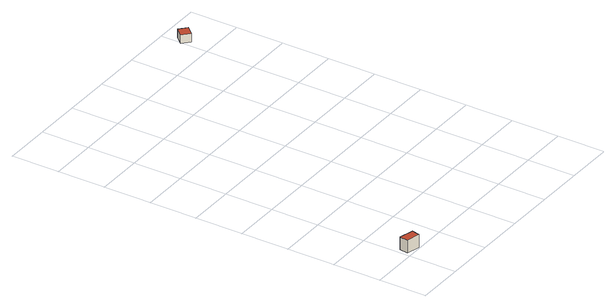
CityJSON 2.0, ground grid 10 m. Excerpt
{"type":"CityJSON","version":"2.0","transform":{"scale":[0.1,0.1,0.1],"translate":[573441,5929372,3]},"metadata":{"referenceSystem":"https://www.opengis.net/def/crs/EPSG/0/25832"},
"CityObjects":{
"building1":{"type":"Building","attributes":{"Grundfläche 2D":"5.398427","Grundhöhe NN":"3.539"},"geometry":[{"type":"Solid","lod":"3","boundaries":[[[[0,1,2,3]],[[4,5,3,2]],[[5,6,0,3]],[[6,7,1,0]],[[7,4,2,1]],[[7,6,5,4]]]],"semantics":{"surfaces":[{"type":"RoofSurface"},{"type":"WallSurface"},{"type":"GroundSurface"}],"values":[[0,1,1,1,1,2]]}}]},
"building2":{"type":"Building","attributes":{"Grundfläche 2D":"4.520654","Grundhöhe NN":"3.806"},"geometry":[{"type":"Solid","lod":"3","boundaries":[[[[8,9,10,11]],[[12,13,11,10]],[[13,14,8,11]],[[14,15,9,8]],[[15,12,10,9]],[[15,14,13,12]]]],"semantics":{"surfaces":[{"type":"RoofSurface"},{"type":"WallSurface"},{"type":"GroundSurface"}],"values":[[0,1,1,1,1,2]]}}]}
},
"vertices":[
[12,28,32],[8,10,32],[37,3,32],[41,20,32],[37,3,5],[41,20,5],[12,28,5],[8,10,5],
[409,770,26],[395,754,26],[410,740,26],[425,756,26],[410,740,8],[425,756,8],[409,770,8],[395,754,8]
]}
